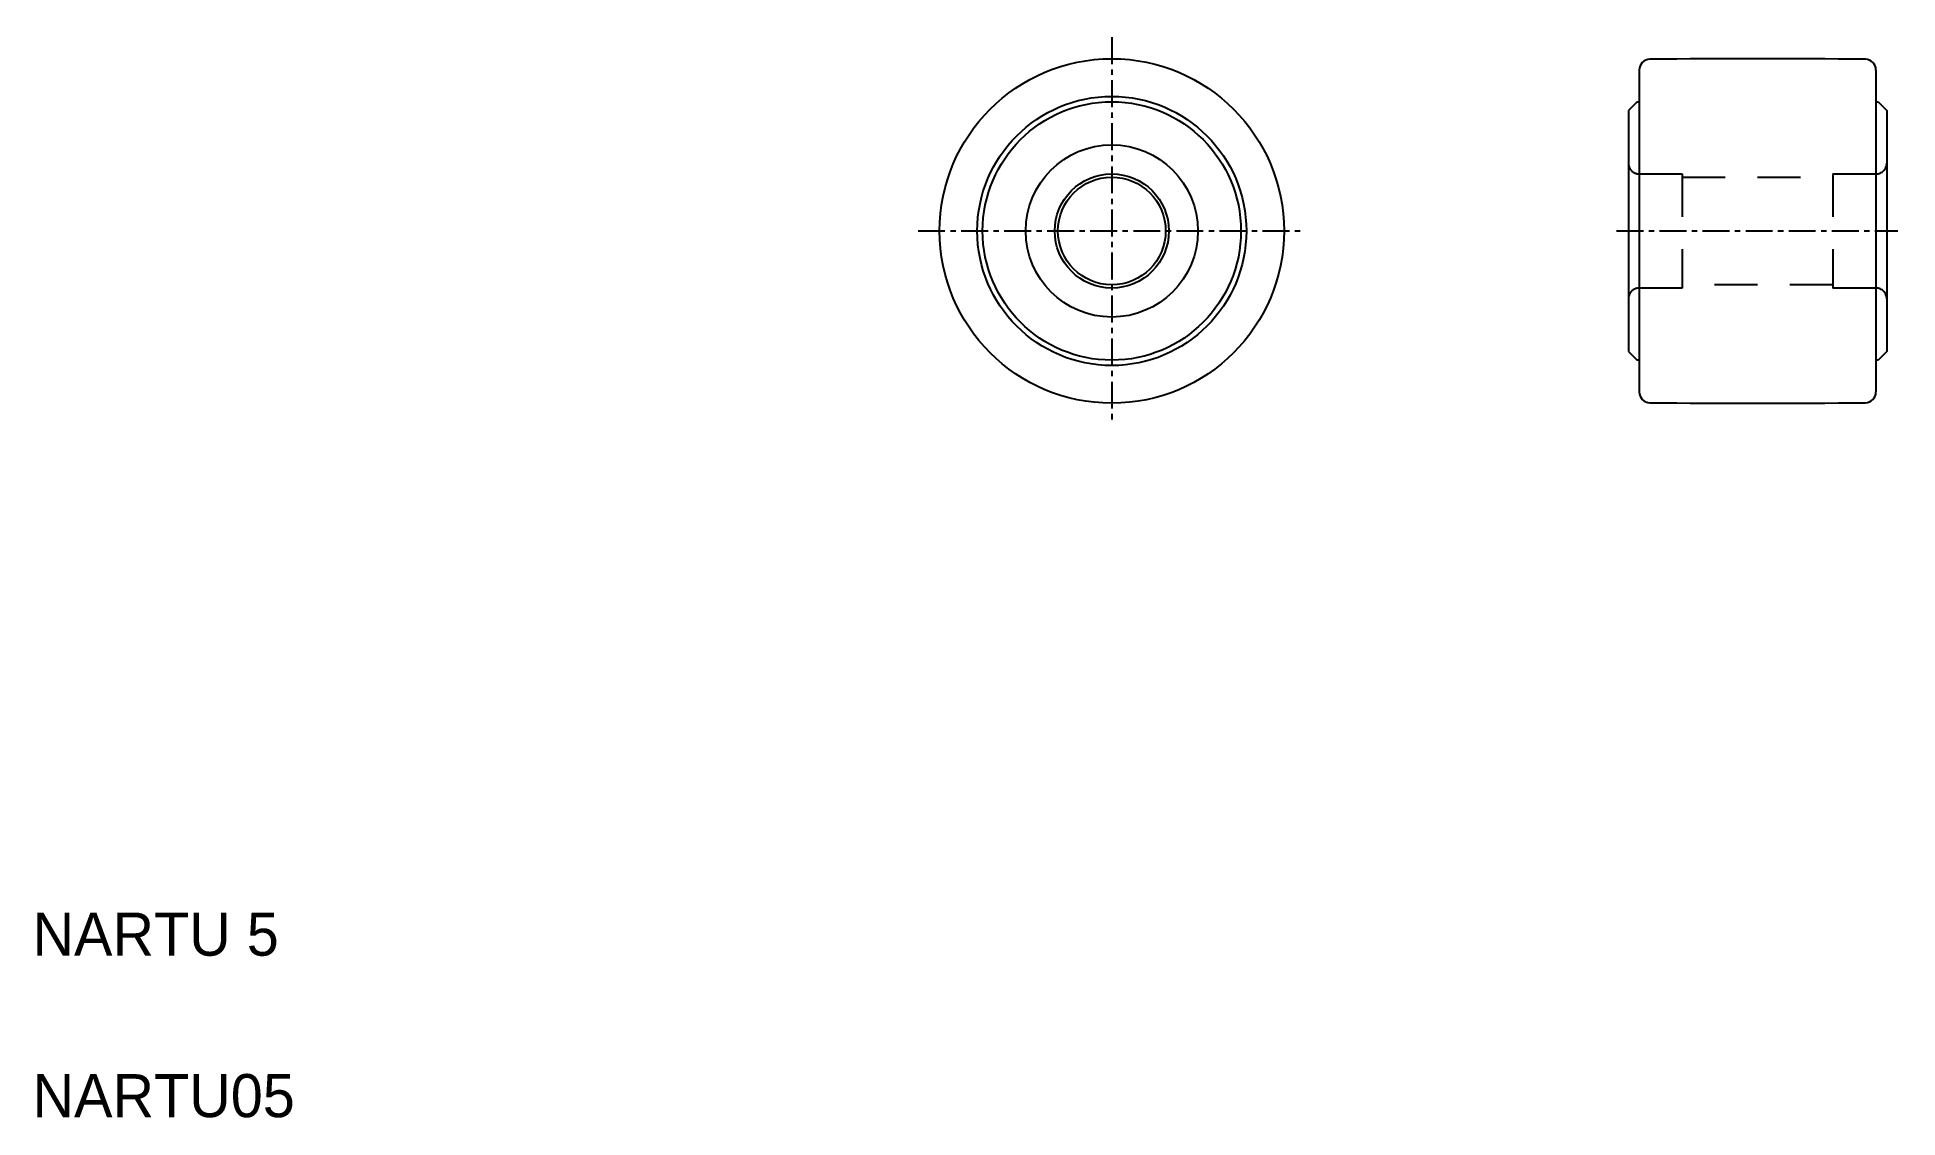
# Model space of a CAD drawing. Extents: x 104 to 190.4, y 75.1 to 125.3.
import ezdxf

# ---------------------------------------------------------------- set-up
doc = ezdxf.new("R2010")
doc.units = 0
doc.linetypes.add('CENTER', pattern=[2, 1.25, -0.25, 0.25, -0.25])
doc.linetypes.add('DASHED', pattern=[3.5, 2, -1.5])
doc.layers.get('0').update_dxf_attribs({"linetype": 'CONTINUOUS'})
doc.layers.add('CENTER', color=1, linetype='CENTER')

msp = doc.modelspace()

# ---------------------------------------------------------------- linework, layer by layer
for p, q in [((178.434, 123.8), (178.434, 108.85)), ((189.434, 123.8), (189.434, 108.85)), ((178.334, 122.325), (177.934, 121.925)), ((177.934, 121.925), (177.934, 110.725)), ((178.334, 122.325), (178.434, 122.325)), ((189.434, 122.325), (189.534, 122.325)), ((189.534, 122.325), (189.934, 121.925)), ((189.934, 121.925), (189.934, 110.725)), ((189.934, 119.125), (189.934, 119.125)), ((189.934, 116.325), (189.934, 116.325)), ((177.934, 110.725), (178.334, 110.325)), ((189.934, 110.725), (189.534, 110.325)), ((178.434, 110.325), (178.334, 110.325)), ((189.534, 110.325), (189.434, 110.325))]:
    msp.add_line(p, q)
at = {"color": 3, "linetype": 'DASHED'}
for p, q in [((178.434, 118.975), (180.434, 118.975)), ((180.434, 118.975), (180.434, 113.675)), ((180.434, 118.825), (187.434, 118.825)), ((187.434, 118.975), (187.434, 113.675)), ((187.434, 118.975), (189.434, 118.975)), ((180.434, 113.675), (178.434, 113.675)), ((187.434, 113.825), (180.434, 113.825)), ((189.434, 113.675), (187.434, 113.675))]:
    msp.add_line(p, q, dxfattribs=at)
for radius in [8, 6.25, 6, 4, 2.65, 2.5]:
    msp.add_circle((153.934, 116.325), radius)
for centre, radius, start, end in [((178.934, 123.8), 0.5, 90.57354, 180), ((183.934, -375.675), 500, 89.42646, 90.57354), ((188.934, 123.8), 0.5, 0, 89.42646), ((178.934, 108.85), 0.5, 180, 269.42646), ((183.934, 608.325), 500, 269.42646, 270.57354), ((188.934, 108.85), 0.5, 270.57354, 0)]:
    msp.add_arc(centre, radius, start, end)
for centre, start, end in [((178.434, 119.475), 179.99996, 270), ((189.434, 119.475), 270.00002, 0), ((178.434, 113.175), 89.99998, 180.00002), ((189.434, 113.175), 0, 89.99998)]:
    msp.add_arc(centre, 0.5, start, end, dxfattribs=at)
at = {"layer": 'CENTER', "color": 1, "linetype": 'CENTER'}
for p, q in [((153.934, 125.325), (153.934, 107.325)), ((144.934, 116.325), (162.934, 116.325)), ((177.381, 116.325), (190.446, 116.325))]:
    msp.add_line(p, q, dxfattribs=at)

# ---------------------------------------------------------------- texts
for s, p in [('NARTU 5', (103.794, 82.664)), ('NARTU05', (103.794, 75.164))]:
    msp.add_text(s, height=2).set_placement(p)

doc.saveas('drawing.dxf')
